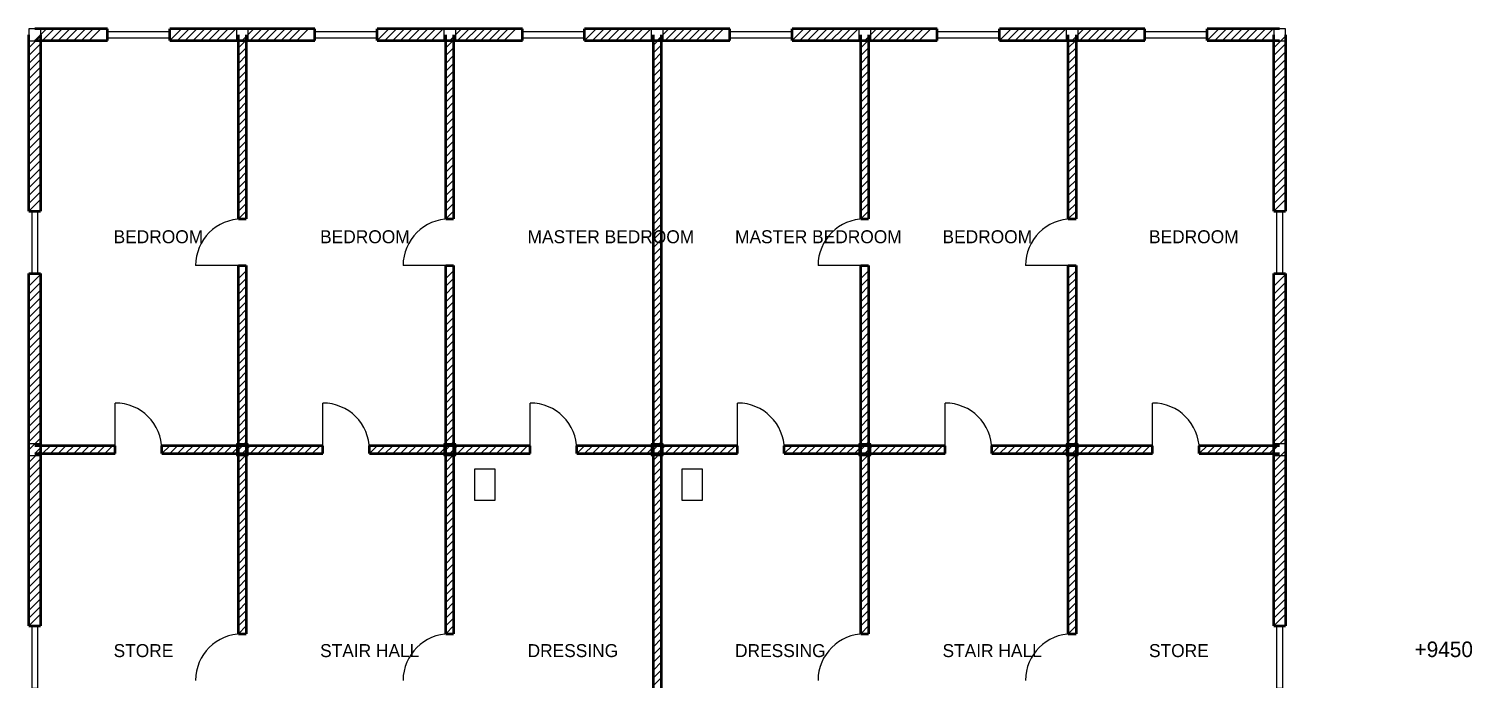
# Model space of a CAD drawing. Header units: millimetres. Extents: x -115 to 209599, y -4269 to 24115.
# Drawn here: x 107885 to 135711, y 11575 to 24115 of the extents above; entities that cross this region are included whole.
import ezdxf

# ---------------------------------------------------------------- set-up
doc = ezdxf.new("R2010")
doc.units = ezdxf.units.MM
for name, color, linetype in [('COLUMN', 5, 'CONTINUOUS'), ('DOOR', 3, 'CONTINUOUS'), ('SANITARY', 7, 'CONTINUOUS'), ('TEXT', 6, 'CONTINUOUS'), ('WALL', 4, 'CONTINUOUS'), ('WIND', 2, 'CONTINUOUS')]:
    doc.layers.add(name, color=color, linetype=linetype)

msp = doc.modelspace()

# ---------------------------------------------------------------- linework, layer by layer
at = {"layer": 'COLUMN'}
for points in [[(107885, 23885), (108115, 23885), (108115, 24115), (107885, 24115)], [(111885, 23885), (112115, 23885), (112115, 24115), (111885, 24115)], [(115885, 23885), (116115, 23885), (116115, 24115), (115885, 24115)], [(119885, 23885), (120115, 23885), (120115, 24115), (119885, 24115)], [(123885, 23885), (124115, 23885), (124115, 24115), (123885, 24115)], [(127885, 23885), (128115, 23885), (128115, 24115), (127885, 24115)], [(131885, 23885), (132115, 23885), (132115, 24115), (131885, 24115)], [(107885, 15885), (108115, 15885), (108115, 16115), (107885, 16115)], [(111885, 15885), (112115, 15885), (112115, 16115), (111885, 16115)], [(115885, 15885), (116115, 15885), (116115, 16115), (115885, 16115)], [(119885, 15885), (120115, 15885), (120115, 16115), (119885, 16115)], [(123885, 15885), (124115, 15885), (124115, 16115), (123885, 16115)], [(127885, 15885), (128115, 15885), (128115, 16115), (127885, 16115)], [(131885, 15885), (132115, 15885), (132115, 16115), (131885, 16115)]]:
    msp.add_lwpolyline(points, close=True, dxfattribs=at)
at = {"layer": 'DOOR'}
for p, q in [((112000, 19550), (111100, 19550)), ((116000, 19550), (115100, 19550)), ((124000, 19550), (123100, 19550)), ((128000, 19550), (127100, 19550)), ((109550, 16000), (109550, 16900)), ((113550, 16000), (113550, 16900)), ((117550, 16000), (117550, 16900)), ((121550, 16000), (121550, 16900)), ((125550, 16000), (125550, 16900)), ((129550, 16000), (129550, 16900))]:
    msp.add_line(p, q, dxfattribs=at)
for centre, start, end in [((112000, 19550), 90, 180), ((116000, 19550), 90, 180), ((124000, 19550), 90, 180), ((128000, 19550), 90, 180), ((109550, 16000), 0, 90), ((113550, 16000), 0, 90), ((117550, 16000), 0, 90), ((121550, 16000), 0, 90), ((125550, 16000), 0, 90), ((129550, 16000), 0, 90), ((112000, 11550), 90, 180), ((116000, 11550), 90, 180), ((124000, 11550), 90, 180), ((128000, 11550), 90, 180)]:
    msp.add_arc(centre, 900, start, end, dxfattribs=at)
at = {"layer": 'SANITARY'}
for points in [[(116475, 15025), (116875, 15025), (116875, 15625), (116475, 15625)], [(120475, 15025), (120875, 15025), (120875, 15625), (120475, 15625)]]:
    msp.add_lwpolyline(points, close=True, dxfattribs=at)
at = {"layer": 'WALL', "lineweight": 50}
for p, q in [((107887.5, 20600), (107887.5, 24000)), ((109400, 24112.5), (108000, 24112.5)), ((108112.5, 24000), (108112.5, 20600)), ((109400, 23887.5), (109400, 24112.5)), ((112000, 24112.5), (110600, 24112.5)), ((110600, 23887.5), (110600, 24112.5)), ((111925, 20450), (111925, 24000)), ((113400, 24112.5), (112000, 24112.5)), ((112075, 24000), (112075, 20450)), ((113400, 23887.5), (113400, 24112.5)), ((116000, 24112.5), (114600, 24112.5)), ((114600, 23887.5), (114600, 24112.5)), ((115925, 20450), (115925, 24000)), ((117400, 24112.5), (116000, 24112.5)), ((116075, 24000), (116075, 20450)), ((117400, 23887.5), (117400, 24112.5)), ((120000, 24112.5), (118600, 24112.5)), ((118600, 23887.5), (118600, 24112.5)), ((119925, 16000), (119925, 24000)), ((121400, 24112.5), (120000, 24112.5)), ((120075, 24000), (120075, 16000)), ((121400, 23887.5), (121400, 24112.5)), ((124000, 24112.5), (122600, 24112.5)), ((122600, 23887.5), (122600, 24112.5)), ((123925, 20450), (123925, 24000)), ((125400, 24112.5), (124000, 24112.5)), ((124075, 24000), (124075, 20450)), ((125400, 23887.5), (125400, 24112.5)), ((128000, 24112.5), (126600, 24112.5)), ((126600, 23887.5), (126600, 24112.5)), ((127925, 20450), (127925, 24000)), ((129400, 24112.5), (128000, 24112.5)), ((128075, 24000), (128075, 20450)), ((129400, 23887.5), (129400, 24112.5)), ((132000, 24112.5), (130600, 24112.5)), ((130600, 23887.5), (130600, 24112.5)), ((131887.5, 20600), (131887.5, 24000)), ((132112.5, 24000), (132112.5, 20600)), ((108000, 23887.5), (109400, 23887.5)), ((110600, 23887.5), (112000, 23887.5)), ((112000, 23887.5), (113400, 23887.5)), ((114600, 23887.5), (116000, 23887.5)), ((116000, 23887.5), (117400, 23887.5)), ((118600, 23887.5), (120000, 23887.5)), ((120000, 23887.5), (121400, 23887.5)), ((122600, 23887.5), (124000, 23887.5)), ((124000, 23887.5), (125400, 23887.5)), ((126600, 23887.5), (128000, 23887.5)), ((128000, 23887.5), (129400, 23887.5)), ((130600, 23887.5), (132000, 23887.5)), ((107887.5, 20600), (108112.5, 20600)), ((131887.5, 20600), (132112.5, 20600)), ((111925, 20450), (112075, 20450)), ((115925, 20450), (116075, 20450)), ((123925, 20450), (124075, 20450)), ((127925, 20450), (128075, 20450)), ((111925, 16000), (111925, 19550)), ((111925, 19550), (112075, 19550)), ((112075, 19550), (112075, 16000)), ((115925, 16000), (115925, 19550)), ((115925, 19550), (116075, 19550)), ((116075, 19550), (116075, 16000)), ((123925, 16000), (123925, 19550)), ((123925, 19550), (124075, 19550)), ((124075, 19550), (124075, 16000)), ((127925, 16000), (127925, 19550)), ((127925, 19550), (128075, 19550)), ((128075, 19550), (128075, 16000)), ((107887.5, 16000), (107887.5, 19400)), ((107887.5, 19400), (108112.5, 19400)), ((108112.5, 19400), (108112.5, 16000)), ((131887.5, 16000), (131887.5, 19400)), ((131887.5, 19400), (132112.5, 19400)), ((132112.5, 19400), (132112.5, 16000)), ((107887.5, 12600), (107887.5, 16000)), ((109550, 16075), (108000, 16075)), ((108000, 15925), (109550, 15925)), ((108112.5, 16000), (108112.5, 12600)), ((109550, 15925), (109550, 16075)), ((112000, 16075), (110450, 16075)), ((110450, 15925), (110450, 16075)), ((110450, 15925), (112000, 15925)), ((111925, 12450), (111925, 16000)), ((113550, 16075), (112000, 16075)), ((112000, 15925), (113550, 15925)), ((112075, 16000), (112075, 12450)), ((113550, 15925), (113550, 16075)), ((116000, 16075), (114450, 16075)), ((114450, 15925), (114450, 16075)), ((114450, 15925), (116000, 15925)), ((115925, 12450), (115925, 16000)), ((117550, 16075), (116000, 16075)), ((116000, 15925), (117550, 15925)), ((116075, 16000), (116075, 12450)), ((117550, 15925), (117550, 16075)), ((120000, 16075), (118450, 16075)), ((118450, 15925), (118450, 16075)), ((118450, 15925), (120000, 15925)), ((119925, 8000), (119925, 16000)), ((121550, 16075), (120000, 16075)), ((120000, 15925), (121550, 15925)), ((120075, 16000), (120075, 8000)), ((121550, 15925), (121550, 16075)), ((124000, 16075), (122450, 16075)), ((122450, 15925), (122450, 16075)), ((122450, 15925), (124000, 15925)), ((123925, 12450), (123925, 16000)), ((125550, 16075), (124000, 16075)), ((124000, 15925), (125550, 15925)), ((124075, 16000), (124075, 12450)), ((125550, 15925), (125550, 16075)), ((128000, 16075), (126450, 16075)), ((126450, 15925), (126450, 16075)), ((126450, 15925), (128000, 15925)), ((127925, 12450), (127925, 16000)), ((129550, 16075), (128000, 16075)), ((128000, 15925), (129550, 15925)), ((128075, 16000), (128075, 12450)), ((129550, 15925), (129550, 16075)), ((132000, 16075), (130450, 16075)), ((130450, 15925), (130450, 16075)), ((130450, 15925), (132000, 15925)), ((131887.5, 12600), (131887.5, 16000)), ((132112.5, 16000), (132112.5, 12600)), ((107887.5, 12600), (108112.5, 12600)), ((131887.5, 12600), (132112.5, 12600)), ((111925, 12450), (112075, 12450)), ((115925, 12450), (116075, 12450)), ((123925, 12450), (124075, 12450)), ((127925, 12450), (128075, 12450))]:
    msp.add_line(p, q, dxfattribs=at)
at = {"layer": 'WALL'}
for p, q in [((107887.5, 23750), (108112.5, 23975)), ((108000, 23887.5), (108225, 24112.5)), ((108150, 23887.5), (108375, 24112.5)), ((108300, 23887.5), (108525, 24112.5)), ((108450, 23887.5), (108675, 24112.5)), ((108600, 23887.5), (108825, 24112.5)), ((108750, 23887.5), (108975, 24112.5)), ((108900, 23887.5), (109125, 24112.5)), ((109050, 23887.5), (109275, 24112.5)), ((110600, 23887.5), (110825, 24112.5)), ((110750, 23887.5), (110975, 24112.5)), ((110900, 23887.5), (111125, 24112.5)), ((111050, 23887.5), (111275, 24112.5)), ((111200, 23887.5), (111425, 24112.5)), ((111350, 23887.5), (111575, 24112.5)), ((111500, 23887.5), (111725, 24112.5)), ((111650, 23887.5), (111875, 24112.5)), ((112000, 23887.5), (112225, 24112.5)), ((112150, 23887.5), (112375, 24112.5)), ((112300, 23887.5), (112525, 24112.5)), ((112450, 23887.5), (112675, 24112.5)), ((112600, 23887.5), (112825, 24112.5)), ((112750, 23887.5), (112975, 24112.5)), ((112900, 23887.5), (113125, 24112.5)), ((113050, 23887.5), (113275, 24112.5)), ((114600, 23887.5), (114825, 24112.5)), ((114750, 23887.5), (114975, 24112.5)), ((114900, 23887.5), (115125, 24112.5)), ((115050, 23887.5), (115275, 24112.5)), ((115200, 23887.5), (115425, 24112.5)), ((115350, 23887.5), (115575, 24112.5)), ((115500, 23887.5), (115725, 24112.5)), ((115650, 23887.5), (115875, 24112.5)), ((116000, 23887.5), (116225, 24112.5)), ((116150, 23887.5), (116375, 24112.5)), ((116300, 23887.5), (116525, 24112.5)), ((116450, 23887.5), (116675, 24112.5)), ((116600, 23887.5), (116825, 24112.5)), ((116750, 23887.5), (116975, 24112.5)), ((116900, 23887.5), (117125, 24112.5)), ((117050, 23887.5), (117275, 24112.5)), ((118600, 23887.5), (118825, 24112.5)), ((118750, 23887.5), (118975, 24112.5)), ((118900, 23887.5), (119125, 24112.5)), ((119050, 23887.5), (119275, 24112.5)), ((119200, 23887.5), (119425, 24112.5)), ((119350, 23887.5), (119575, 24112.5)), ((119500, 23887.5), (119725, 24112.5)), ((119650, 23887.5), (119875, 24112.5)), ((119925, 23800), (120075, 23950)), ((120000, 23887.5), (120225, 24112.5)), ((120150, 23887.5), (120375, 24112.5)), ((120300, 23887.5), (120525, 24112.5)), ((120450, 23887.5), (120675, 24112.5)), ((120600, 23887.5), (120825, 24112.5)), ((120750, 23887.5), (120975, 24112.5)), ((120900, 23887.5), (121125, 24112.5)), ((121050, 23887.5), (121275, 24112.5)), ((122600, 23887.5), (122825, 24112.5)), ((122750, 23887.5), (122975, 24112.5)), ((122900, 23887.5), (123125, 24112.5)), ((123050, 23887.5), (123275, 24112.5)), ((123200, 23887.5), (123425, 24112.5)), ((123350, 23887.5), (123575, 24112.5)), ((123500, 23887.5), (123725, 24112.5)), ((123650, 23887.5), (123875, 24112.5)), ((124000, 23887.5), (124225, 24112.5)), ((124150, 23887.5), (124375, 24112.5)), ((124300, 23887.5), (124525, 24112.5)), ((124450, 23887.5), (124675, 24112.5)), ((124600, 23887.5), (124825, 24112.5)), ((124750, 23887.5), (124975, 24112.5)), ((124900, 23887.5), (125125, 24112.5)), ((125050, 23887.5), (125275, 24112.5)), ((126600, 23887.5), (126825, 24112.5)), ((126750, 23887.5), (126975, 24112.5)), ((126900, 23887.5), (127125, 24112.5)), ((127050, 23887.5), (127275, 24112.5)), ((127200, 23887.5), (127425, 24112.5)), ((127350, 23887.5), (127575, 24112.5)), ((127500, 23887.5), (127725, 24112.5)), ((127650, 23887.5), (127875, 24112.5)), ((128000, 23887.5), (128225, 24112.5)), ((128150, 23887.5), (128375, 24112.5)), ((128300, 23887.5), (128525, 24112.5)), ((128450, 23887.5), (128675, 24112.5)), ((128600, 23887.5), (128825, 24112.5)), ((128750, 23887.5), (128975, 24112.5)), ((128900, 23887.5), (129125, 24112.5)), ((129050, 23887.5), (129275, 24112.5)), ((130600, 23887.5), (130825, 24112.5)), ((130750, 23887.5), (130975, 24112.5)), ((130900, 23887.5), (131125, 24112.5)), ((131050, 23887.5), (131275, 24112.5)), ((131200, 23887.5), (131425, 24112.5)), ((131350, 23887.5), (131575, 24112.5)), ((131500, 23887.5), (131725, 24112.5)), ((131650, 23887.5), (131875, 24112.5)), ((131887.5, 23750), (132112.5, 23975)), ((107887.5, 23600), (108112.5, 23825)), ((107887.5, 23450), (108112.5, 23675)), ((111925, 23750), (112075, 23900)), ((111925, 23600), (112075, 23750)), ((115925, 23750), (116075, 23900)), ((115925, 23600), (116075, 23750)), ((119925, 23650), (120075, 23800)), ((123925, 23750), (124075, 23900)), ((123925, 23600), (124075, 23750)), ((127925, 23750), (128075, 23900)), ((127925, 23600), (128075, 23750)), ((131887.5, 23600), (132112.5, 23825)), ((131887.5, 23450), (132112.5, 23675)), ((107887.5, 23300), (108112.5, 23525)), ((107887.5, 23150), (108112.5, 23375)), ((111925, 23450), (112075, 23600)), ((111925, 23300), (112075, 23450)), ((115925, 23450), (116075, 23600)), ((115925, 23300), (116075, 23450)), ((119925, 23500), (120075, 23650)), ((119925, 23350), (120075, 23500)), ((123925, 23450), (124075, 23600)), ((123925, 23300), (124075, 23450)), ((127925, 23450), (128075, 23600)), ((127925, 23300), (128075, 23450)), ((131887.5, 23300), (132112.5, 23525)), ((131887.5, 23150), (132112.5, 23375)), ((107887.5, 23000), (108112.5, 23225)), ((111925, 23150), (112075, 23300)), ((111925, 23000), (112075, 23150)), ((115925, 23150), (116075, 23300)), ((115925, 23000), (116075, 23150)), ((119925, 23200), (120075, 23350)), ((119925, 23050), (120075, 23200)), ((123925, 23150), (124075, 23300)), ((123925, 23000), (124075, 23150)), ((127925, 23150), (128075, 23300)), ((127925, 23000), (128075, 23150)), ((131887.5, 23000), (132112.5, 23225)), ((107887.5, 22850), (108112.5, 23075)), ((107887.5, 22700), (108112.5, 22925)), ((111925, 22850), (112075, 23000)), ((111925, 22700), (112075, 22850)), ((115925, 22850), (116075, 23000)), ((115925, 22700), (116075, 22850)), ((119925, 22900), (120075, 23050)), ((119925, 22750), (120075, 22900)), ((123925, 22850), (124075, 23000)), ((123925, 22700), (124075, 22850)), ((127925, 22850), (128075, 23000)), ((127925, 22700), (128075, 22850)), ((131887.5, 22850), (132112.5, 23075)), ((131887.5, 22700), (132112.5, 22925)), ((107887.5, 22550), (108112.5, 22775)), ((107887.5, 22400), (108112.5, 22625)), ((111925, 22550), (112075, 22700)), ((111925, 22400), (112075, 22550)), ((115925, 22550), (116075, 22700)), ((115925, 22400), (116075, 22550)), ((119925, 22600), (120075, 22750)), ((119925, 22450), (120075, 22600)), ((123925, 22550), (124075, 22700)), ((123925, 22400), (124075, 22550)), ((127925, 22550), (128075, 22700)), ((127925, 22400), (128075, 22550)), ((131887.5, 22550), (132112.5, 22775)), ((131887.5, 22400), (132112.5, 22625)), ((107887.5, 22250), (108112.5, 22475)), ((107887.5, 22100), (108112.5, 22325)), ((111925, 22250), (112075, 22400)), ((115925, 22250), (116075, 22400)), ((119925, 22300), (120075, 22450)), ((119925, 22150), (120075, 22300)), ((123925, 22250), (124075, 22400)), ((127925, 22250), (128075, 22400)), ((131887.5, 22250), (132112.5, 22475)), ((131887.5, 22100), (132112.5, 22325)), ((107887.5, 21950), (108112.5, 22175)), ((107887.5, 21800), (108112.5, 22025)), ((111925, 22100), (112075, 22250)), ((111925, 21950), (112075, 22100)), ((115925, 22100), (116075, 22250)), ((115925, 21950), (116075, 22100)), ((119925, 22000), (120075, 22150)), ((119925, 21850), (120075, 22000)), ((123925, 22100), (124075, 22250)), ((123925, 21950), (124075, 22100)), ((127925, 22100), (128075, 22250)), ((127925, 21950), (128075, 22100)), ((131887.5, 21950), (132112.5, 22175)), ((131887.5, 21800), (132112.5, 22025)), ((107887.5, 21650), (108112.5, 21875)), ((107887.5, 21500), (108112.5, 21725)), ((111925, 21800), (112075, 21950)), ((111925, 21650), (112075, 21800)), ((115925, 21800), (116075, 21950)), ((115925, 21650), (116075, 21800)), ((119925, 21700), (120075, 21850)), ((123925, 21800), (124075, 21950)), ((123925, 21650), (124075, 21800)), ((127925, 21800), (128075, 21950)), ((127925, 21650), (128075, 21800)), ((131887.5, 21650), (132112.5, 21875)), ((131887.5, 21500), (132112.5, 21725)), ((107887.5, 21350), (108112.5, 21575)), ((111925, 21500), (112075, 21650)), ((111925, 21350), (112075, 21500)), ((115925, 21500), (116075, 21650)), ((115925, 21350), (116075, 21500)), ((119925, 21550), (120075, 21700)), ((119925, 21400), (120075, 21550)), ((123925, 21500), (124075, 21650)), ((123925, 21350), (124075, 21500)), ((127925, 21500), (128075, 21650)), ((127925, 21350), (128075, 21500)), ((131887.5, 21350), (132112.5, 21575)), ((107887.5, 21200), (108112.5, 21425)), ((107887.5, 21050), (108112.5, 21275)), ((111925, 21200), (112075, 21350)), ((111925, 21050), (112075, 21200)), ((115925, 21200), (116075, 21350)), ((115925, 21050), (116075, 21200)), ((119925, 21250), (120075, 21400)), ((119925, 21100), (120075, 21250)), ((123925, 21200), (124075, 21350)), ((123925, 21050), (124075, 21200)), ((127925, 21200), (128075, 21350)), ((127925, 21050), (128075, 21200)), ((131887.5, 21200), (132112.5, 21425)), ((131887.5, 21050), (132112.5, 21275)), ((107887.5, 20900), (108112.5, 21125)), ((107887.5, 20750), (108112.5, 20975)), ((111925, 20900), (112075, 21050)), ((111925, 20750), (112075, 20900)), ((115925, 20900), (116075, 21050)), ((115925, 20750), (116075, 20900)), ((119925, 20950), (120075, 21100)), ((119925, 20800), (120075, 20950)), ((123925, 20900), (124075, 21050)), ((123925, 20750), (124075, 20900)), ((127925, 20900), (128075, 21050)), ((127925, 20750), (128075, 20900)), ((131887.5, 20900), (132112.5, 21125)), ((131887.5, 20750), (132112.5, 20975)), ((107887.5, 20600), (108112.5, 20825)), ((111925, 20600), (112075, 20750)), ((111925, 20450), (112075, 20600)), ((115925, 20600), (116075, 20750)), ((115925, 20450), (116075, 20600)), ((119925, 20650), (120075, 20800)), ((119925, 20500), (120075, 20650)), ((123925, 20600), (124075, 20750)), ((123925, 20450), (124075, 20600)), ((127925, 20600), (128075, 20750)), ((127925, 20450), (128075, 20600)), ((131887.5, 20600), (132112.5, 20825)), ((119925, 20350), (120075, 20500)), ((119925, 20200), (120075, 20350)), ((119925, 20050), (120075, 20200)), ((119925, 19900), (120075, 20050)), ((119925, 19750), (120075, 19900)), ((119925, 19600), (120075, 19750)), ((119925, 19450), (120075, 19600)), ((107887.5, 19150), (108112.5, 19375)), ((107887.5, 19000), (108112.5, 19225)), ((111925, 19300), (112075, 19450)), ((111925, 19150), (112075, 19300)), ((115925, 19300), (116075, 19450)), ((115925, 19150), (116075, 19300)), ((119925, 19300), (120075, 19450)), ((119925, 19150), (120075, 19300)), ((123925, 19300), (124075, 19450)), ((123925, 19150), (124075, 19300)), ((127925, 19300), (128075, 19450)), ((127925, 19150), (128075, 19300)), ((131887.5, 19150), (132112.5, 19375)), ((131887.5, 19000), (132112.5, 19225)), ((107887.5, 18850), (108112.5, 19075)), ((107887.5, 18700), (108112.5, 18925)), ((111925, 19000), (112075, 19150)), ((111925, 18850), (112075, 19000)), ((115925, 19000), (116075, 19150)), ((115925, 18850), (116075, 19000)), ((119925, 19000), (120075, 19150)), ((119925, 18850), (120075, 19000)), ((123925, 19000), (124075, 19150)), ((123925, 18850), (124075, 19000)), ((127925, 19000), (128075, 19150)), ((127925, 18850), (128075, 19000)), ((131887.5, 18850), (132112.5, 19075)), ((131887.5, 18700), (132112.5, 18925)), ((107887.5, 18550), (108112.5, 18775)), ((111925, 18700), (112075, 18850)), ((111925, 18550), (112075, 18700)), ((115925, 18700), (116075, 18850)), ((115925, 18550), (116075, 18700)), ((119925, 18700), (120075, 18850)), ((119925, 18550), (120075, 18700)), ((123925, 18700), (124075, 18850)), ((123925, 18550), (124075, 18700)), ((127925, 18700), (128075, 18850)), ((127925, 18550), (128075, 18700)), ((131887.5, 18550), (132112.5, 18775)), ((107887.5, 18400), (108112.5, 18625)), ((107887.5, 18250), (108112.5, 18475)), ((111925, 18400), (112075, 18550)), ((111925, 18250), (112075, 18400)), ((115925, 18400), (116075, 18550)), ((115925, 18250), (116075, 18400)), ((119925, 18400), (120075, 18550)), ((119925, 18250), (120075, 18400)), ((123925, 18400), (124075, 18550)), ((123925, 18250), (124075, 18400)), ((127925, 18400), (128075, 18550)), ((127925, 18250), (128075, 18400)), ((131887.5, 18400), (132112.5, 18625)), ((131887.5, 18250), (132112.5, 18475)), ((107887.5, 18100), (108112.5, 18325)), ((107887.5, 17950), (108112.5, 18175)), ((111925, 18100), (112075, 18250)), ((111925, 17950), (112075, 18100)), ((115925, 18100), (116075, 18250)), ((115925, 17950), (116075, 18100)), ((119925, 18100), (120075, 18250)), ((119925, 17950), (120075, 18100)), ((123925, 18100), (124075, 18250)), ((123925, 17950), (124075, 18100)), ((127925, 18100), (128075, 18250)), ((127925, 17950), (128075, 18100)), ((131887.5, 18100), (132112.5, 18325)), ((131887.5, 17950), (132112.5, 18175)), ((107887.5, 17800), (108112.5, 18025)), ((107887.5, 17650), (108112.5, 17875)), ((111925, 17800), (112075, 17950)), ((115925, 17800), (116075, 17950)), ((119925, 17800), (120075, 17950)), ((123925, 17800), (124075, 17950)), ((127925, 17800), (128075, 17950)), ((131887.5, 17800), (132112.5, 18025)), ((131887.5, 17650), (132112.5, 17875)), ((107887.5, 17500), (108112.5, 17725)), ((107887.5, 17350), (108112.5, 17575)), ((111925, 17650), (112075, 17800)), ((111925, 17500), (112075, 17650)), ((115925, 17650), (116075, 17800)), ((115925, 17500), (116075, 17650)), ((119925, 17650), (120075, 17800)), ((119925, 17500), (120075, 17650)), ((123925, 17650), (124075, 17800)), ((123925, 17500), (124075, 17650)), ((127925, 17650), (128075, 17800)), ((127925, 17500), (128075, 17650)), ((131887.5, 17500), (132112.5, 17725)), ((131887.5, 17350), (132112.5, 17575)), ((107887.5, 17200), (108112.5, 17425)), ((107887.5, 17050), (108112.5, 17275)), ((111925, 17350), (112075, 17500)), ((111925, 17200), (112075, 17350)), ((115925, 17350), (116075, 17500)), ((115925, 17200), (116075, 17350)), ((119925, 17350), (120075, 17500)), ((119925, 17200), (120075, 17350)), ((123925, 17350), (124075, 17500)), ((123925, 17200), (124075, 17350)), ((127925, 17350), (128075, 17500)), ((127925, 17200), (128075, 17350)), ((131887.5, 17200), (132112.5, 17425)), ((131887.5, 17050), (132112.5, 17275)), ((107887.5, 16900), (108112.5, 17125)), ((107887.5, 16750), (108112.5, 16975)), ((111925, 17050), (112075, 17200)), ((111925, 16900), (112075, 17050)), ((115925, 17050), (116075, 17200)), ((115925, 16900), (116075, 17050)), ((119925, 17050), (120075, 17200)), ((119925, 16900), (120075, 17050)), ((123925, 17050), (124075, 17200)), ((123925, 16900), (124075, 17050)), ((127925, 17050), (128075, 17200)), ((127925, 16900), (128075, 17050)), ((131887.5, 16900), (132112.5, 17125)), ((131887.5, 16750), (132112.5, 16975)), ((107887.5, 16600), (108112.5, 16825)), ((111925, 16750), (112075, 16900)), ((111925, 16600), (112075, 16750)), ((115925, 16750), (116075, 16900)), ((115925, 16600), (116075, 16750)), ((119925, 16750), (120075, 16900)), ((119925, 16600), (120075, 16750)), ((123925, 16750), (124075, 16900)), ((123925, 16600), (124075, 16750)), ((127925, 16750), (128075, 16900)), ((127925, 16600), (128075, 16750)), ((131887.5, 16600), (132112.5, 16825)), ((107887.5, 16450), (108112.5, 16675)), ((107887.5, 16300), (108112.5, 16525)), ((111925, 16450), (112075, 16600)), ((111925, 16300), (112075, 16450)), ((115925, 16450), (116075, 16600)), ((115925, 16300), (116075, 16450)), ((119925, 16450), (120075, 16600)), ((119925, 16300), (120075, 16450)), ((123925, 16450), (124075, 16600)), ((123925, 16300), (124075, 16450)), ((127925, 16450), (128075, 16600)), ((127925, 16300), (128075, 16450)), ((131887.5, 16450), (132112.5, 16675)), ((131887.5, 16300), (132112.5, 16525)), ((107887.5, 16150), (108112.5, 16375)), ((107887.5, 16000), (108112.5, 16225)), ((111925, 16150), (112075, 16300)), ((111925, 16000), (112075, 16150)), ((115925, 16150), (116075, 16300)), ((115925, 16000), (116075, 16150)), ((119925, 16150), (120075, 16300)), ((119925, 16000), (120075, 16150)), ((123925, 16150), (124075, 16300)), ((123925, 16000), (124075, 16150)), ((127925, 16150), (128075, 16300)), ((127925, 16000), (128075, 16150)), ((131887.5, 16150), (132112.5, 16375)), ((131887.5, 16000), (132112.5, 16225)), ((107887.5, 15750), (108112.5, 15975)), ((108000, 15925), (108150, 16075)), ((108150, 15925), (108300, 16075)), ((108300, 15925), (108450, 16075)), ((108450, 15925), (108600, 16075)), ((108600, 15925), (108750, 16075)), ((108750, 15925), (108900, 16075)), ((108900, 15925), (109050, 16075)), ((109050, 15925), (109200, 16075)), ((109200, 15925), (109350, 16075)), ((109350, 15925), (109500, 16075)), ((110450, 15925), (110600, 16075)), ((110600, 15925), (110750, 16075)), ((110750, 15925), (110900, 16075)), ((110900, 15925), (111050, 16075)), ((111050, 15925), (111200, 16075)), ((111200, 15925), (111350, 16075)), ((111350, 15925), (111500, 16075)), ((111500, 15925), (111650, 16075)), ((111650, 15925), (111800, 16075)), ((111800, 15925), (111950, 16075)), ((111925, 15750), (112075, 15900)), ((112000, 15925), (112150, 16075)), ((112150, 15925), (112300, 16075)), ((112300, 15925), (112450, 16075)), ((112450, 15925), (112600, 16075)), ((112600, 15925), (112750, 16075)), ((112750, 15925), (112900, 16075)), ((112900, 15925), (113050, 16075)), ((113050, 15925), (113200, 16075)), ((113200, 15925), (113350, 16075)), ((113350, 15925), (113500, 16075)), ((114450, 15925), (114600, 16075)), ((114600, 15925), (114750, 16075)), ((114750, 15925), (114900, 16075)), ((114900, 15925), (115050, 16075)), ((115050, 15925), (115200, 16075)), ((115200, 15925), (115350, 16075)), ((115350, 15925), (115500, 16075)), ((115500, 15925), (115650, 16075)), ((115650, 15925), (115800, 16075)), ((115800, 15925), (115950, 16075)), ((115925, 15750), (116075, 15900)), ((116000, 15925), (116150, 16075)), ((116150, 15925), (116300, 16075)), ((116300, 15925), (116450, 16075)), ((116450, 15925), (116600, 16075)), ((116600, 15925), (116750, 16075)), ((116750, 15925), (116900, 16075)), ((116900, 15925), (117050, 16075)), ((117050, 15925), (117200, 16075)), ((117200, 15925), (117350, 16075)), ((117350, 15925), (117500, 16075)), ((118450, 15925), (118600, 16075)), ((118600, 15925), (118750, 16075)), ((118750, 15925), (118900, 16075)), ((118900, 15925), (119050, 16075)), ((119050, 15925), (119200, 16075)), ((119200, 15925), (119350, 16075)), ((119350, 15925), (119500, 16075)), ((119500, 15925), (119650, 16075)), ((119650, 15925), (119800, 16075)), ((119800, 15925), (119950, 16075)), ((119925, 15800), (120075, 15950)), ((120000, 15925), (120150, 16075)), ((120150, 15925), (120300, 16075)), ((120300, 15925), (120450, 16075)), ((120450, 15925), (120600, 16075)), ((120600, 15925), (120750, 16075)), ((120750, 15925), (120900, 16075)), ((120900, 15925), (121050, 16075)), ((121050, 15925), (121200, 16075)), ((121200, 15925), (121350, 16075)), ((121350, 15925), (121500, 16075)), ((122450, 15925), (122600, 16075)), ((122600, 15925), (122750, 16075)), ((122750, 15925), (122900, 16075)), ((122900, 15925), (123050, 16075)), ((123050, 15925), (123200, 16075)), ((123200, 15925), (123350, 16075)), ((123350, 15925), (123500, 16075)), ((123500, 15925), (123650, 16075)), ((123650, 15925), (123800, 16075)), ((123800, 15925), (123950, 16075)), ((123925, 15750), (124075, 15900)), ((124000, 15925), (124150, 16075)), ((124150, 15925), (124300, 16075)), ((124300, 15925), (124450, 16075)), ((124450, 15925), (124600, 16075)), ((124600, 15925), (124750, 16075)), ((124750, 15925), (124900, 16075)), ((124900, 15925), (125050, 16075)), ((125050, 15925), (125200, 16075)), ((125200, 15925), (125350, 16075)), ((125350, 15925), (125500, 16075)), ((126450, 15925), (126600, 16075)), ((126600, 15925), (126750, 16075)), ((126750, 15925), (126900, 16075)), ((126900, 15925), (127050, 16075)), ((127050, 15925), (127200, 16075)), ((127200, 15925), (127350, 16075)), ((127350, 15925), (127500, 16075)), ((127500, 15925), (127650, 16075)), ((127650, 15925), (127800, 16075)), ((127800, 15925), (127950, 16075)), ((127925, 15750), (128075, 15900)), ((128000, 15925), (128150, 16075)), ((128150, 15925), (128300, 16075)), ((128300, 15925), (128450, 16075)), ((128450, 15925), (128600, 16075)), ((128600, 15925), (128750, 16075)), ((128750, 15925), (128900, 16075)), ((128900, 15925), (129050, 16075)), ((129050, 15925), (129200, 16075)), ((129200, 15925), (129350, 16075)), ((129350, 15925), (129500, 16075)), ((130450, 15925), (130600, 16075)), ((130600, 15925), (130750, 16075)), ((130750, 15925), (130900, 16075)), ((130900, 15925), (131050, 16075)), ((131050, 15925), (131200, 16075)), ((131200, 15925), (131350, 16075)), ((131350, 15925), (131500, 16075)), ((131500, 15925), (131650, 16075)), ((131650, 15925), (131800, 16075)), ((131800, 15925), (131950, 16075)), ((131887.5, 15750), (132112.5, 15975)), ((107887.5, 15600), (108112.5, 15825)), ((107887.5, 15450), (108112.5, 15675)), ((111925, 15600), (112075, 15750)), ((111925, 15450), (112075, 15600)), ((115925, 15600), (116075, 15750)), ((115925, 15450), (116075, 15600)), ((119925, 15650), (120075, 15800)), ((119925, 15500), (120075, 15650)), ((123925, 15600), (124075, 15750)), ((123925, 15450), (124075, 15600)), ((127925, 15600), (128075, 15750)), ((127925, 15450), (128075, 15600)), ((131887.5, 15600), (132112.5, 15825)), ((131887.5, 15450), (132112.5, 15675)), ((107887.5, 15300), (108112.5, 15525)), ((107887.5, 15150), (108112.5, 15375)), ((111925, 15300), (112075, 15450)), ((115925, 15300), (116075, 15450)), ((119925, 15350), (120075, 15500)), ((119925, 15200), (120075, 15350)), ((123925, 15300), (124075, 15450)), ((127925, 15300), (128075, 15450)), ((131887.5, 15300), (132112.5, 15525)), ((131887.5, 15150), (132112.5, 15375)), ((107887.5, 15000), (108112.5, 15225)), ((107887.5, 14850), (108112.5, 15075)), ((111925, 15150), (112075, 15300)), ((111925, 15000), (112075, 15150)), ((115925, 15150), (116075, 15300)), ((115925, 15000), (116075, 15150)), ((119925, 15050), (120075, 15200)), ((119925, 14900), (120075, 15050)), ((123925, 15150), (124075, 15300)), ((123925, 15000), (124075, 15150)), ((127925, 15150), (128075, 15300)), ((127925, 15000), (128075, 15150)), ((131887.5, 15000), (132112.5, 15225)), ((131887.5, 14850), (132112.5, 15075)), ((107887.5, 14700), (108112.5, 14925)), ((107887.5, 14550), (108112.5, 14775)), ((111925, 14850), (112075, 15000)), ((111925, 14700), (112075, 14850)), ((115925, 14850), (116075, 15000)), ((115925, 14700), (116075, 14850)), ((119925, 14750), (120075, 14900)), ((119925, 14600), (120075, 14750)), ((123925, 14850), (124075, 15000)), ((123925, 14700), (124075, 14850)), ((127925, 14850), (128075, 15000)), ((127925, 14700), (128075, 14850)), ((131887.5, 14700), (132112.5, 14925)), ((131887.5, 14550), (132112.5, 14775)), ((107887.5, 14400), (108112.5, 14625)), ((107887.5, 14250), (108112.5, 14475)), ((111925, 14550), (112075, 14700)), ((111925, 14400), (112075, 14550)), ((115925, 14550), (116075, 14700)), ((115925, 14400), (116075, 14550)), ((119925, 14450), (120075, 14600)), ((123925, 14550), (124075, 14700)), ((123925, 14400), (124075, 14550)), ((127925, 14550), (128075, 14700)), ((127925, 14400), (128075, 14550)), ((131887.5, 14400), (132112.5, 14625)), ((131887.5, 14250), (132112.5, 14475)), ((107887.5, 14100), (108112.5, 14325)), ((111925, 14250), (112075, 14400)), ((111925, 14100), (112075, 14250)), ((115925, 14250), (116075, 14400)), ((115925, 14100), (116075, 14250)), ((119925, 14300), (120075, 14450)), ((119925, 14150), (120075, 14300)), ((123925, 14250), (124075, 14400)), ((123925, 14100), (124075, 14250)), ((127925, 14250), (128075, 14400)), ((127925, 14100), (128075, 14250)), ((131887.5, 14100), (132112.5, 14325)), ((107887.5, 13950), (108112.5, 14175)), ((107887.5, 13800), (108112.5, 14025)), ((111925, 13950), (112075, 14100)), ((111925, 13800), (112075, 13950)), ((115925, 13950), (116075, 14100)), ((115925, 13800), (116075, 13950)), ((119925, 14000), (120075, 14150)), ((119925, 13850), (120075, 14000)), ((123925, 13950), (124075, 14100)), ((123925, 13800), (124075, 13950)), ((127925, 13950), (128075, 14100)), ((127925, 13800), (128075, 13950)), ((131887.5, 13950), (132112.5, 14175)), ((131887.5, 13800), (132112.5, 14025)), ((107887.5, 13650), (108112.5, 13875)), ((107887.5, 13500), (108112.5, 13725)), ((111925, 13650), (112075, 13800)), ((111925, 13500), (112075, 13650)), ((115925, 13650), (116075, 13800)), ((115925, 13500), (116075, 13650)), ((119925, 13700), (120075, 13850)), ((119925, 13550), (120075, 13700)), ((123925, 13650), (124075, 13800)), ((123925, 13500), (124075, 13650)), ((127925, 13650), (128075, 13800)), ((127925, 13500), (128075, 13650)), ((131887.5, 13650), (132112.5, 13875)), ((131887.5, 13500), (132112.5, 13725)), ((107887.5, 13350), (108112.5, 13575)), ((107887.5, 13200), (108112.5, 13425)), ((111925, 13350), (112075, 13500)), ((115925, 13350), (116075, 13500)), ((119925, 13400), (120075, 13550)), ((119925, 13250), (120075, 13400)), ((123925, 13350), (124075, 13500)), ((127925, 13350), (128075, 13500)), ((131887.5, 13350), (132112.5, 13575)), ((131887.5, 13200), (132112.5, 13425)), ((107887.5, 13050), (108112.5, 13275)), ((107887.5, 12900), (108112.5, 13125)), ((111925, 13200), (112075, 13350)), ((111925, 13050), (112075, 13200)), ((115925, 13200), (116075, 13350)), ((115925, 13050), (116075, 13200)), ((119925, 13100), (120075, 13250)), ((119925, 12950), (120075, 13100)), ((123925, 13200), (124075, 13350)), ((123925, 13050), (124075, 13200)), ((127925, 13200), (128075, 13350)), ((127925, 13050), (128075, 13200)), ((131887.5, 13050), (132112.5, 13275)), ((131887.5, 12900), (132112.5, 13125)), ((107887.5, 12750), (108112.5, 12975)), ((107887.5, 12600), (108112.5, 12825)), ((111925, 12900), (112075, 13050)), ((111925, 12750), (112075, 12900)), ((115925, 12900), (116075, 13050)), ((115925, 12750), (116075, 12900)), ((119925, 12800), (120075, 12950)), ((119925, 12650), (120075, 12800)), ((123925, 12900), (124075, 13050)), ((123925, 12750), (124075, 12900)), ((127925, 12900), (128075, 13050)), ((127925, 12750), (128075, 12900)), ((131887.5, 12750), (132112.5, 12975)), ((131887.5, 12600), (132112.5, 12825)), ((111925, 12600), (112075, 12750)), ((111925, 12450), (112075, 12600)), ((115925, 12600), (116075, 12750)), ((115925, 12450), (116075, 12600)), ((119925, 12500), (120075, 12650)), ((123925, 12600), (124075, 12750)), ((123925, 12450), (124075, 12600)), ((127925, 12600), (128075, 12750)), ((127925, 12450), (128075, 12600)), ((119925, 12350), (120075, 12500)), ((119925, 12200), (120075, 12350)), ((119925, 12050), (120075, 12200)), ((119925, 11900), (120075, 12050)), ((119925, 11750), (120075, 11900)), ((119925, 11600), (120075, 11750)), ((119925, 11450), (120075, 11600))]:
    msp.add_line(p, q, dxfattribs=at)
at = {"layer": 'WIND'}
for points in [[(109400, 23940), (110600, 23940), (110600, 24060), (109400, 24060)], [(113400, 23940), (114600, 23940), (114600, 24060), (113400, 24060)], [(117400, 23940), (118600, 23940), (118600, 24060), (117400, 24060)], [(121400, 23940), (122600, 23940), (122600, 24060), (121400, 24060)], [(125400, 23940), (126600, 23940), (126600, 24060), (125400, 24060)], [(129400, 23940), (130600, 23940), (130600, 24060), (129400, 24060)], [(107940, 19400), (108060, 19400), (108060, 20600), (107940, 20600)], [(131940, 19400), (132060, 19400), (132060, 20600), (131940, 20600)], [(107940, 11400), (108060, 11400), (108060, 12600), (107940, 12600)], [(131940, 11400), (132060, 11400), (132060, 12600), (131940, 12600)]]:
    msp.add_lwpolyline(points, close=True, dxfattribs=at)

# ---------------------------------------------------------------- texts
at = {"layer": 'TEXT'}
for s, height, p in [('BEDROOM', 250, (109518.8, 19981.2)), ('BEDROOM', 250, (113500, 19981.2)), ('MASTER BEDROOM', 250, (117500, 19981.2)), ('MASTER BEDROOM', 250, (121500, 19981.2)), ('BEDROOM', 250, (125500, 19981.2)), ('BEDROOM', 250, (129481.2, 19981.2)), ('STORE', 250, (109518.8, 12000)), ('STAIR HALL', 250, (113500, 12000)), ('DRESSING', 250, (117500, 12000)), ('DRESSING', 250, (121500, 12000)), ('STAIR HALL', 250, (125500, 12000)), ('STORE', 250, (129481.2, 12000)), ('+9450', 300, (134600, 12000))]:
    msp.add_text(s, height=height, dxfattribs=at).set_placement(p)

doc.saveas('drawing.dxf')
